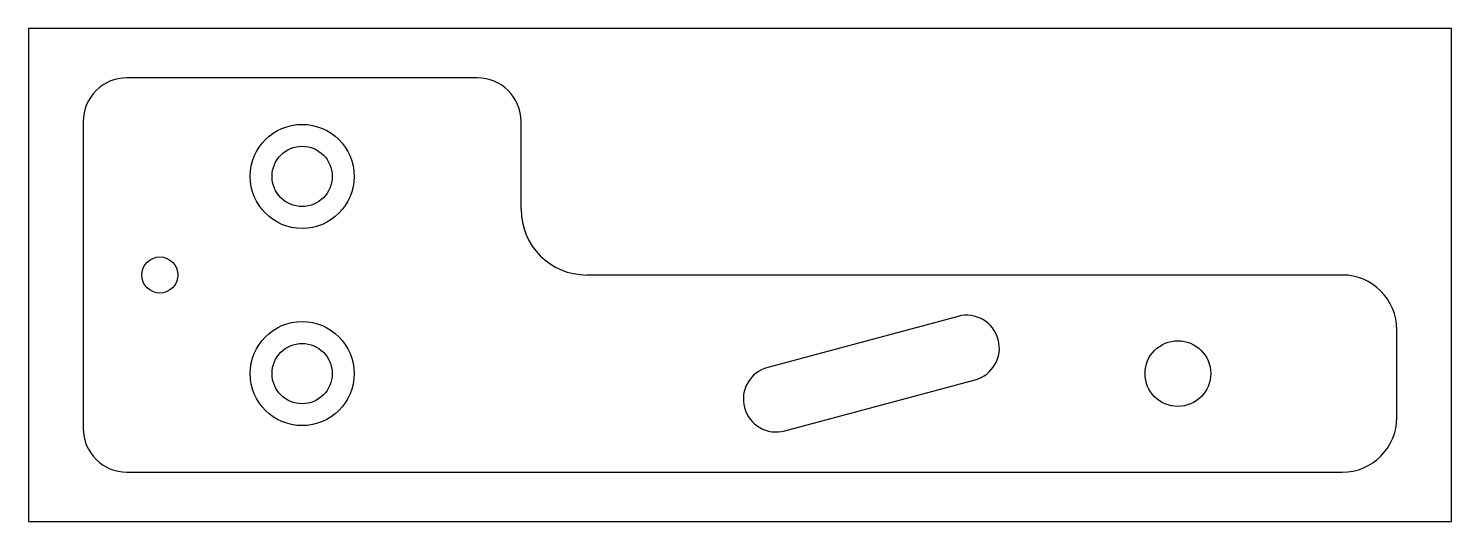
# Model space of a CAD drawing. Header units: millimetres. Extents: x -65 to 65, y -22 to 22.
import ezdxf

# ---------------------------------------------------------------- set-up
doc = ezdxf.new("R2010")
doc.units = ezdxf.units.MM
for name, color, linetype in [('A_L_SHAPED_PROFILE_Z-20', 2, 'CONTINUOUS'), ('B2_COUNTERBORES_M5_Z-26', 4, 'CONTINUOUS'), ('B_COUNTERBORES_M5_Z-5.4', 3, 'CONTINUOUS'), ('BLANK', 1, 'CONTINUOUS'), ('C_PIN_HOLE_Z-24', 5, 'CONTINUOUS'), ('D_ANGLED_SLOT_Z-8', 6, 'CONTINUOUS'), ('E_M4_TAPPED_HOLE_Z-12', 1, 'CONTINUOUS')]:
    doc.layers.add(name, color=color, linetype=linetype)

msp = doc.modelspace()

# ---------------------------------------------------------------- linework, layer by layer
at = {"layer": 'A_L_SHAPED_PROFILE_Z-20'}
for p, q in [((-24, 18), (-56, 18)), ((-60, 14), (-60, -14)), ((-20, 6), (-20, 14)), ((55, 0), (-14, 0)), ((60, -13), (60, -5)), ((-56, -18), (55, -18))]:
    msp.add_line(p, q, dxfattribs=at)
for centre, radius, start, end in [((-56, 14), 4, 90, 180), ((-24, 14), 4, 0, 90), ((-14, 6), 6, 180, 270), ((55, -5), 5, 0, 90), ((55, -13), 5, 270, 0), ((-56, -14), 4, 180, 270)]:
    msp.add_arc(centre, radius, start, end, dxfattribs=at)
at = {"layer": 'B2_COUNTERBORES_M5_Z-26'}
for centre in [(-40, 9), (-40, -9)]:
    msp.add_circle(centre, 2.75, dxfattribs=at)
at = {"layer": 'B_COUNTERBORES_M5_Z-5.4'}
for centre in [(-40, 9), (-40, -9)]:
    msp.add_circle(centre, 4.75, dxfattribs=at)
at = {"layer": 'BLANK'}
for p, q in [((65, 22.5), (-65, 22.5)), ((-65, 22.5), (-65, -22.5)), ((65, -22.5), (65, 22.5)), ((-65, -22.5), (65, -22.5))]:
    msp.add_line(p, q, dxfattribs=at)
at = {"layer": 'C_PIN_HOLE_Z-24'}
msp.add_circle((40, -9), 3, dxfattribs=at)
at = {"layer": 'D_ANGLED_SLOT_Z-8'}
for p, q in [((19.9169, -3.7729), (2.5302, -8.4316)), ((4.0831, -14.2271), (21.4698, -9.5684))]:
    msp.add_line(p, q, dxfattribs=at)
for centre, start, end in [((20.6933, -6.6706), 285, 105), ((3.3067, -11.3294), 105, 285)]:
    msp.add_arc(centre, 3, start, end, dxfattribs=at)
at = {"layer": 'E_M4_TAPPED_HOLE_Z-12'}
msp.add_circle((-53, 0), 1.65, dxfattribs=at)

doc.saveas('drawing.dxf')
